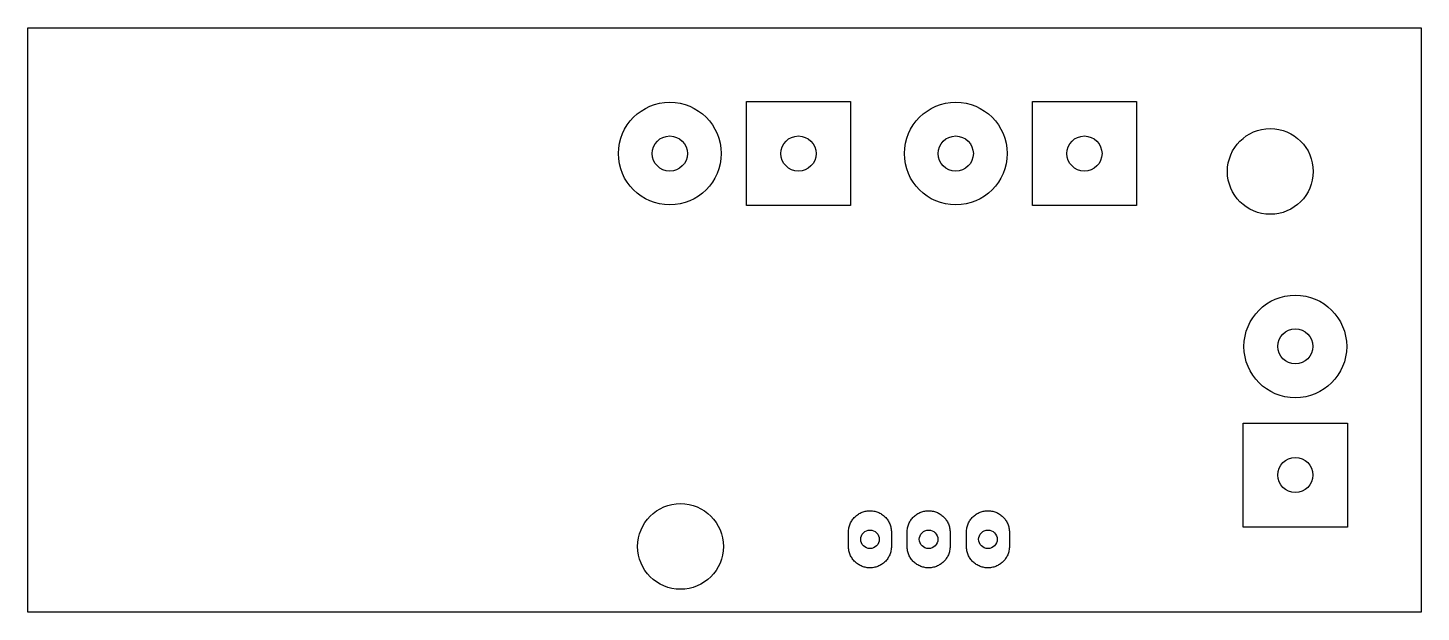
# Model space of a CAD drawing. Header units: millimetres. Extents: x 40387 to 42336, y -31292 to -30474.
import ezdxf

# ---------------------------------------------------------------- set-up
doc = ezdxf.new("R2010")
doc.units = ezdxf.units.MM

msp = doc.modelspace()

# ---------------------------------------------------------------- linework, layer by layer
for points in [[(40387, -30474), (42336, -30474), (42336, -31292), (40387, -31292), (40387, -30474)], [(41537.802, -30722.801), (41392.202, -30722.801), (41392.202, -30577.201), (41537.802, -30577.201)], [(41937.802, -30722.801), (41792.202, -30722.801), (41792.202, -30577.201), (41937.802, -30577.201)], [(42087.199, -31172.802), (42087.199, -31027.202), (42232.799, -31027.202), (42232.799, -31172.802)], [(41564.252, -31229.991), (41562.758, -31229.916), (41561.27, -31229.767), (41559.791, -31229.544), (41558.324, -31229.248), (41556.875, -31228.879), (41555.445, -31228.438), (41554.04, -31227.926), (41552.661, -31227.345), (41551.314, -31226.696), (41550, -31225.981), (41548.724, -31225.201), (41547.488, -31224.358), (41546.295, -31223.455), (41545.149, -31222.493), (41544.053, -31221.476), (41543.008, -31220.405), (41542.019, -31219.284), (41541.086, -31218.114), (41540.213, -31216.9), (41539.401, -31215.643), (41538.653, -31214.348), (41537.971, -31213.017), (41537.356, -31211.653), (41536.809, -31210.261), (41536.333, -31208.843), (41535.928, -31207.403), (41535.595, -31205.944), (41535.335, -31204.471), (41535.149, -31202.987), (41535.037, -31201.495), (41535, -31200), (41535, -31180), (41535.037, -31178.505), (41535.149, -31177.013), (41535.335, -31175.529), (41535.595, -31174.056), (41535.928, -31172.597), (41536.333, -31171.157), (41536.809, -31169.739), (41537.356, -31168.347), (41537.971, -31166.983), (41538.653, -31165.652), (41539.401, -31164.357), (41540.213, -31163.1), (41541.086, -31161.886), (41542.019, -31160.716), (41543.008, -31159.595), (41544.053, -31158.524), (41545.149, -31157.507), (41546.295, -31156.545), (41547.488, -31155.642), (41548.724, -31154.799), (41550, -31154.019), (41551.314, -31153.304), (41552.661, -31152.655), (41554.04, -31152.074), (41555.445, -31151.562), (41556.875, -31151.121), (41558.324, -31150.752), (41559.791, -31150.456), (41561.27, -31150.233), (41562.758, -31150.084), (41564.252, -31150.009), (41565.748, -31150.009), (41567.242, -31150.084), (41568.73, -31150.233), (41570.209, -31150.456), (41571.676, -31150.752), (41573.125, -31151.121), (41574.555, -31151.562), (41575.96, -31152.074), (41577.339, -31152.655), (41578.686, -31153.304), (41580, -31154.019), (41581.276, -31154.799), (41582.512, -31155.642), (41583.705, -31156.545), (41584.851, -31157.507), (41585.947, -31158.524), (41586.992, -31159.595), (41587.981, -31160.716), (41588.914, -31161.886), (41589.787, -31163.1), (41590.599, -31164.357), (41591.347, -31165.652), (41592.029, -31166.983), (41592.644, -31168.347), (41593.191, -31169.739), (41593.667, -31171.157), (41594.072, -31172.597), (41594.405, -31174.056), (41594.665, -31175.529), (41594.851, -31177.013), (41594.963, -31178.505), (41595, -31180), (41595, -31200), (41594.963, -31201.495), (41594.851, -31202.987), (41594.665, -31204.471), (41594.405, -31205.944), (41594.072, -31207.403), (41593.667, -31208.843), (41593.191, -31210.261), (41592.644, -31211.653), (41592.029, -31213.017), (41591.347, -31214.348), (41590.599, -31215.643), (41589.787, -31216.9), (41588.914, -31218.114), (41587.981, -31219.284), (41586.992, -31220.405), (41585.947, -31221.476), (41584.851, -31222.493), (41583.705, -31223.455), (41582.512, -31224.358), (41581.276, -31225.201), (41580, -31225.981), (41578.686, -31226.696), (41577.339, -31227.345), (41575.96, -31227.926), (41574.555, -31228.438), (41573.125, -31228.879), (41571.676, -31229.248), (41570.209, -31229.544), (41568.73, -31229.767), (41567.242, -31229.916), (41565.748, -31229.991)], [(41646.252, -31229.991), (41644.758, -31229.916), (41643.27, -31229.767), (41641.791, -31229.544), (41640.324, -31229.248), (41638.875, -31228.879), (41637.445, -31228.438), (41636.04, -31227.926), (41634.661, -31227.345), (41633.314, -31226.696), (41632, -31225.981), (41630.724, -31225.201), (41629.488, -31224.358), (41628.295, -31223.455), (41627.149, -31222.493), (41626.053, -31221.476), (41625.008, -31220.405), (41624.019, -31219.284), (41623.086, -31218.114), (41622.213, -31216.9), (41621.401, -31215.643), (41620.653, -31214.348), (41619.971, -31213.017), (41619.356, -31211.653), (41618.809, -31210.261), (41618.333, -31208.843), (41617.928, -31207.403), (41617.595, -31205.944), (41617.335, -31204.471), (41617.149, -31202.987), (41617.037, -31201.495), (41617, -31200), (41617, -31180), (41617.037, -31178.505), (41617.149, -31177.013), (41617.335, -31175.529), (41617.595, -31174.056), (41617.928, -31172.597), (41618.333, -31171.157), (41618.809, -31169.739), (41619.356, -31168.347), (41619.971, -31166.983), (41620.653, -31165.652), (41621.401, -31164.357), (41622.213, -31163.1), (41623.086, -31161.886), (41624.019, -31160.716), (41625.008, -31159.595), (41626.053, -31158.524), (41627.149, -31157.507), (41628.295, -31156.545), (41629.488, -31155.642), (41630.724, -31154.799), (41632, -31154.019), (41633.314, -31153.304), (41634.661, -31152.655), (41636.04, -31152.074), (41637.445, -31151.562), (41638.875, -31151.121), (41640.324, -31150.752), (41641.791, -31150.456), (41643.27, -31150.233), (41644.758, -31150.084), (41646.252, -31150.009), (41647.748, -31150.009), (41649.242, -31150.084), (41650.73, -31150.233), (41652.209, -31150.456), (41653.676, -31150.752), (41655.125, -31151.121), (41656.555, -31151.562), (41657.96, -31152.074), (41659.339, -31152.655), (41660.686, -31153.304), (41662, -31154.019), (41663.276, -31154.799), (41664.512, -31155.642), (41665.705, -31156.545), (41666.851, -31157.507), (41667.947, -31158.524), (41668.992, -31159.595), (41669.981, -31160.716), (41670.914, -31161.886), (41671.787, -31163.1), (41672.599, -31164.357), (41673.347, -31165.652), (41674.029, -31166.983), (41674.644, -31168.347), (41675.191, -31169.739), (41675.667, -31171.157), (41676.072, -31172.597), (41676.405, -31174.056), (41676.665, -31175.529), (41676.851, -31177.013), (41676.963, -31178.505), (41677, -31180), (41677, -31200), (41676.963, -31201.495), (41676.851, -31202.987), (41676.665, -31204.471), (41676.405, -31205.944), (41676.072, -31207.403), (41675.667, -31208.843), (41675.191, -31210.261), (41674.644, -31211.653), (41674.029, -31213.017), (41673.347, -31214.348), (41672.599, -31215.643), (41671.787, -31216.9), (41670.914, -31218.114), (41669.981, -31219.284), (41668.992, -31220.405), (41667.947, -31221.476), (41666.851, -31222.493), (41665.705, -31223.455), (41664.512, -31224.358), (41663.276, -31225.201), (41662, -31225.981), (41660.686, -31226.696), (41659.339, -31227.345), (41657.96, -31227.926), (41656.555, -31228.438), (41655.125, -31228.879), (41653.676, -31229.248), (41652.209, -31229.544), (41650.73, -31229.767), (41649.242, -31229.916), (41647.748, -31229.991)], [(41729.252, -31229.991), (41727.758, -31229.916), (41726.27, -31229.767), (41724.791, -31229.544), (41723.324, -31229.248), (41721.875, -31228.879), (41720.445, -31228.438), (41719.04, -31227.926), (41717.661, -31227.345), (41716.314, -31226.696), (41715, -31225.981), (41713.724, -31225.201), (41712.488, -31224.358), (41711.295, -31223.455), (41710.149, -31222.493), (41709.053, -31221.476), (41708.008, -31220.405), (41707.019, -31219.284), (41706.086, -31218.114), (41705.213, -31216.9), (41704.401, -31215.643), (41703.653, -31214.348), (41702.971, -31213.017), (41702.356, -31211.653), (41701.809, -31210.261), (41701.333, -31208.843), (41700.928, -31207.403), (41700.595, -31205.944), (41700.335, -31204.471), (41700.149, -31202.987), (41700.037, -31201.495), (41700, -31200), (41700, -31180), (41700.037, -31178.505), (41700.149, -31177.013), (41700.335, -31175.529), (41700.595, -31174.056), (41700.928, -31172.597), (41701.333, -31171.157), (41701.809, -31169.739), (41702.356, -31168.347), (41702.971, -31166.983), (41703.653, -31165.652), (41704.401, -31164.357), (41705.213, -31163.1), (41706.086, -31161.886), (41707.019, -31160.716), (41708.008, -31159.595), (41709.053, -31158.524), (41710.149, -31157.507), (41711.295, -31156.545), (41712.488, -31155.642), (41713.724, -31154.799), (41715, -31154.019), (41716.314, -31153.304), (41717.661, -31152.655), (41719.04, -31152.074), (41720.445, -31151.562), (41721.875, -31151.121), (41723.324, -31150.752), (41724.791, -31150.456), (41726.27, -31150.233), (41727.758, -31150.084), (41729.252, -31150.009), (41730.748, -31150.009), (41732.242, -31150.084), (41733.73, -31150.233), (41735.209, -31150.456), (41736.676, -31150.752), (41738.125, -31151.121), (41739.555, -31151.562), (41740.96, -31152.074), (41742.339, -31152.655), (41743.686, -31153.304), (41745, -31154.019), (41746.276, -31154.799), (41747.512, -31155.642), (41748.705, -31156.545), (41749.851, -31157.507), (41750.947, -31158.524), (41751.992, -31159.595), (41752.981, -31160.716), (41753.914, -31161.886), (41754.787, -31163.1), (41755.599, -31164.357), (41756.347, -31165.652), (41757.029, -31166.983), (41757.644, -31168.347), (41758.191, -31169.739), (41758.667, -31171.157), (41759.072, -31172.597), (41759.405, -31174.056), (41759.665, -31175.529), (41759.851, -31177.013), (41759.963, -31178.505), (41760, -31180), (41760, -31200), (41759.963, -31201.495), (41759.851, -31202.987), (41759.665, -31204.471), (41759.405, -31205.944), (41759.072, -31207.403), (41758.667, -31208.843), (41758.191, -31210.261), (41757.644, -31211.653), (41757.029, -31213.017), (41756.347, -31214.348), (41755.599, -31215.643), (41754.787, -31216.9), (41753.914, -31218.114), (41752.981, -31219.284), (41751.992, -31220.405), (41750.947, -31221.476), (41749.851, -31222.493), (41748.705, -31223.455), (41747.512, -31224.358), (41746.276, -31225.201), (41745, -31225.981), (41743.686, -31226.696), (41742.339, -31227.345), (41740.96, -31227.926), (41739.555, -31228.438), (41738.125, -31228.879), (41736.676, -31229.248), (41735.209, -31229.544), (41733.73, -31229.767), (41732.242, -31229.916), (41730.748, -31229.991)]]:
    msp.add_lwpolyline(points, close=True)
for centre, radius in [((41285, -30650), 71.835), ((41685, -30650), 71.835), ((42125, -30675), 60), ((41285, -30650), 24.591), ((41465, -30650), 24.591), ((41685, -30650), 24.591), ((41865, -30650), 24.591), ((42160, -30920), 71.835), ((42160, -30920), 24.591), ((42160, -31100), 24.591), ((41300, -31200), 60), ((41565, -31190), 13), ((41647, -31190), 13), ((41730, -31190), 13)]:
    msp.add_circle(centre, radius)

doc.saveas('drawing.dxf')
